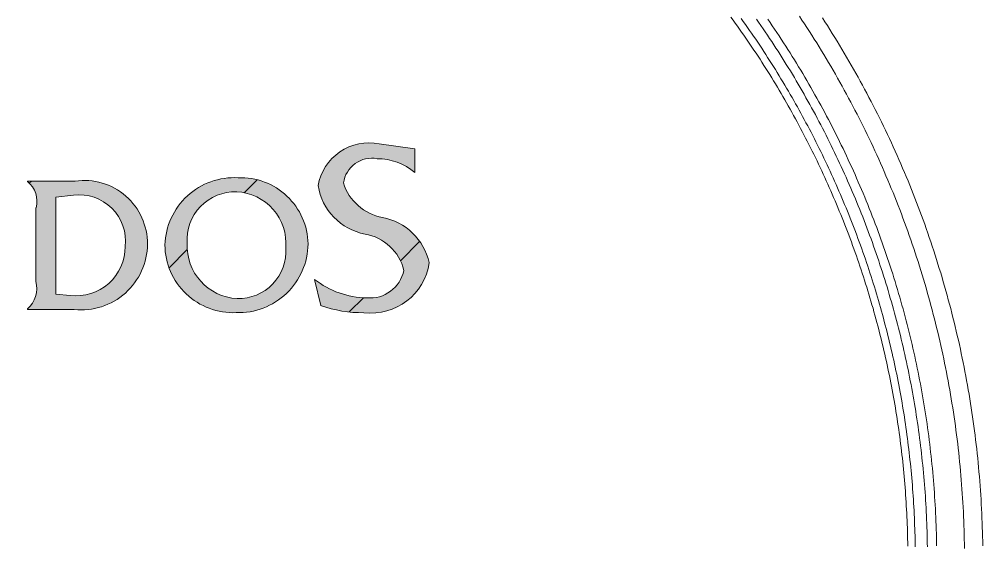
# Model space of a CAD drawing. Header units: millimetres. Extents: x 2029 to 2623, y -1230 to -810.
# Drawn here: x 2208.36 to 2231.51, y -1108.2 to -1095.58 of the extents above; entities that cross this region are included whole.
import ezdxf

# ---------------------------------------------------------------- set-up
doc = ezdxf.new("R2010")
doc.units = ezdxf.units.MM
doc.header["$LTSCALE"] = 10
doc.layers.add('00_COMPONENTS', color=7, linetype='Continuous')
doc.layers.add('D', color=2, linetype='Continuous')

msp = doc.modelspace()

# ---------------------------------------------------------------- hatches: boundary and pattern name
at = {"layer": 'D', "lineweight": 5}
h = msp.add_hatch(color=256, dxfattribs=at)
h.dxf.hatch_style = 1
h.paths.add_polyline_path([(2209.709, -1099.468), (2208.655, -1099.468), (2208.604, -1099.519, -0.283727), (2208.766, -1100.111), (2208.766, -1101.879, -0.280715), (2208.559, -1102.54), (2208.559, -1102.553), (2209.684, -1102.553, 0.442993), (2211.443, -1100.983, 0.459327)])
h.paths.add_polyline_path([(2209.243, -1099.858), (2209.666, -1099.806, -0.485797), (2210.909, -1101.04, -0.453459), (2209.586, -1102.216), (2209.243, -1102.184)], flags=16)
h.paths.add_polyline_path([(2207.676, -1097.676), (2207.23, -1097.676), (2207.23, -1097.69, -0.29577), (2207.437, -1098.337), (2207.437, -1100.686), (2207.676, -1100.447)])
h.paths.add_polyline_path([(2207.676, -1096.169), (2207.182, -1096.661), (2207.676, -1097.155)])
h.paths.add_polyline_path([(2207.676, -1096.169), (2207.676, -1096.169), (2207.676, -1097.155), (2207.676, -1097.155), (2208.17, -1096.662)])
h.paths.add_polyline_path([(2207.915, -1100.208), (2207.676, -1100.447), (2207.676, -1102.551), (2208.122, -1102.551), (2208.122, -1102.537, -0.290341), (2207.915, -1101.895)])
h.paths.add_polyline_path([(2207.676, -1100.447), (2207.437, -1100.686), (2207.437, -1101.895, -0.293084), (2207.23, -1102.537), (2207.23, -1102.551), (2207.676, -1102.551)])
h.paths.add_polyline_path([(2207.915, -1098.337, -0.288504), (2208.122, -1097.69), (2208.122, -1097.676), (2207.676, -1097.676), (2207.676, -1100.447), (2207.915, -1100.208)])
h.paths.add_polyline_path([(2213.588, -1099.726, -0.035458), (2213.763, -1099.748), (2214.075, -1099.436, 0.070819), (2213.621, -1099.389, 0.421412), (2211.863, -1101.001, 0.085426), (2211.962, -1101.549), (2212.399, -1101.112, -0.030067), (2212.397, -1100.96, -0.443865)])
h.paths.add_polyline_path([(2212.399, -1101.112), (2211.962, -1101.549, 0.327222), (2213.574, -1102.629, 0.419766), (2215.3, -1100.978, 0.339272), (2214.075, -1099.436), (2213.763, -1099.748, -0.381923), (2214.765, -1101.072, -0.44362), (2213.598, -1102.291, -0.378048)])
h.paths.add_polyline_path([(2216.629, -1102.27, -0.152451), (2215.458, -1101.833), (2215.604, -1102.459, 0.057412), (2216.286, -1102.613)])
h.paths.add_polyline_path([(2218.211, -1101.429, 0.098614), (2217.981, -1100.918), (2217.519, -1101.381, -0.053331), (2217.602, -1101.614, -0.384932), (2216.709, -1102.273, -0.009581), (2216.629, -1102.27), (2216.286, -1102.613, 0.029314), (2216.644, -1102.631, 0.40639)])
h.paths.add_polyline_path([(2217.087, -1100.343, -0.278524), (2216.152, -1099.513, -0.426841), (2216.961, -1098.931, -0.173961), (2217.864, -1099.262), (2217.864, -1098.696), (2217.009, -1098.573, 0.420899), (2215.543, -1099.578, 0.317624), (2216.669, -1100.741, -0.241901), (2217.519, -1101.381), (2217.981, -1100.918, 0.192215)])
h.paths.add_polyline_path([(2206.097, -1098.964, 0.325259), (2206.566, -1098.356, 0.448332), (2205.586, -1097.676), (2205.059, -1097.676), (2204.69, -1098.045, -0.117096), (2204.681, -1098.332), (2204.681, -1100.1, -0.291562), (2204.475, -1100.747), (2204.475, -1100.761), (2205.248, -1100.761, 0.11383), (2206.299, -1100.616, 0.285054), (2206.861, -1099.795, 0.372929)])
h.paths.add_polyline_path([(2206.341, -1099.837, -0.477527), (2205.568, -1100.423), (2205.159, -1100.386), (2205.159, -1099.228), (2205.488, -1099.209, -0.446211)], flags=16)
h.paths.add_polyline_path([(2205.314, -1098.919), (2205.159, -1098.919), (2205.159, -1098), (2205.474, -1097.966, -0.454212), (2206.055, -1098.431, -0.41405)], flags=16)
h.paths.add_polyline_path([(2205.059, -1097.676), (2204.475, -1097.676), (2204.475, -1097.69, -0.172212), (2204.69, -1098.045)], flags=17)
h.paths.add_polyline_path([(2202.447, -1097.596, 0.421604), (2200.688, -1099.209, 0.343841), (2201.944, -1100.791), (2202.257, -1100.478, -0.374627), (2201.223, -1099.167, -0.443793), (2202.414, -1097.934, -0.390315), (2203.595, -1099.14), (2204.041, -1098.694, 0.332018)])
h.paths.add_polyline_path([(2204.126, -1099.186, 0.077541), (2204.041, -1098.694), (2203.595, -1099.14, -0.028036), (2203.591, -1099.279, -0.443543), (2202.423, -1100.498, -0.033066), (2202.257, -1100.478), (2201.944, -1100.791, 0.070265), (2202.401, -1100.836, 0.419553)])
h.paths.add_polyline_path([(2198.131, -1096.855), (2196.77, -1096.855, -0.236718), (2196.962, -1097.447), (2196.961, -1097.553), (2196.96, -1097.643), (2196.96, -1099.899), (2196.96, -1100.002), (2196.961, -1100.097, -0.244078), (2196.736, -1100.728), (2198.101, -1100.728, 0.439722), (2200.312, -1098.756, 0.459902)])
h.paths.add_polyline_path([(2199.78, -1098.828, -0.445845), (2197.979, -1100.388), (2197.515, -1100.345), (2197.487, -1100.339), (2197.487, -1097.269), (2197.514, -1097.263), (2198.086, -1097.195, -0.48335)], flags=16)
h.paths.add_polyline_path([(2197.238, -1101.587), (2196.879, -1101.587), (2196.879, -1101.59, -0.308202), (2196.944, -1101.786), (2196.944, -1102.339), (2196.879, -1102.546), (2196.879, -1102.55), (2197.231, -1102.55, 0.44202), (2197.78, -1102.059, 0.46008)])
h.paths.add_polyline_path([(2197.613, -1102.077, -0.453726), (2197.2, -1102.445), (2197.093, -1102.434), (2197.093, -1101.708), (2197.225, -1101.691, -0.486245)], flags=16)
h.paths.add_polyline_path([(2198.321, -1101.587), (2198.091, -1101.587), (2198.091, -1101.59, -0.512502), (2198.112, -1101.727), (2197.868, -1102.338), (2197.726, -1102.546), (2197.83, -1102.55), (2197.995, -1102.55), (2197.995, -1102.546, -0.551776), (2197.966, -1102.395), (2198.042, -1102.188), (2198.41, -1102.188), (2198.49, -1102.395, -0.621846), (2198.47, -1102.546), (2198.47, -1102.55), (2198.771, -1102.55), (2198.771, -1102.546), (2198.627, -1102.338)])
h.paths.add_polyline_path([(2198.08, -1102.08), (2198.225, -1101.711), (2198.369, -1102.08)], flags=16)
h.paths.add_polyline_path([(2199.293, -1101.966), (2199.289, -1101.966), (2199.224, -1101.974), (2199.05, -1101.974), (2199.05, -1101.702), (2199.2, -1101.691), (2199.373, -1101.75), (2199.377, -1101.75), (2199.377, -1101.579), (2199.373, -1101.579), (2199.304, -1101.587), (2198.834, -1101.587), (2198.834, -1101.59, -0.295922), (2198.901, -1101.793), (2198.901, -1102.345, -0.297266), (2198.834, -1102.546), (2198.834, -1102.55), (2199.446, -1102.55), (2199.511, -1102.359), (2199.508, -1102.359), (2199.237, -1102.445), (2199.05, -1102.428), (2199.05, -1102.08), (2199.159, -1102.08), (2199.289, -1102.121), (2199.293, -1102.121)])
h.paths.add_polyline_path([(2199.813, -1101.793, -0.292936), (2199.878, -1101.59), (2199.878, -1101.587), (2199.599, -1101.587), (2199.599, -1101.59, -0.291903), (2199.664, -1101.793), (2199.664, -1102.345, -0.293234), (2199.599, -1102.546), (2199.599, -1102.55), (2200.184, -1102.55), (2200.212, -1102.523), (2200.277, -1102.355), (2200.273, -1102.355), (2200.013, -1102.445), (2199.813, -1102.432)])
h.paths.add_polyline_path([(2200.565, -1101.793, -0.285971), (2200.63, -1101.59), (2200.63, -1101.587), (2200.352, -1101.587), (2200.352, -1101.59, -0.294911), (2200.416, -1101.793), (2200.416, -1102.318), (2200.565, -1102.169)])
h.paths.add_polyline_path([(2200.565, -1102.345), (2200.565, -1102.169), (2200.416, -1102.318), (2200.416, -1102.345, -0.289174), (2200.352, -1102.546), (2200.352, -1102.55), (2200.63, -1102.55), (2200.63, -1102.546, -0.28827)])
h.paths.add_polyline_path([(2200.949, -1101.785), (2200.822, -1101.913), (2200.763, -1102.341), (2200.681, -1102.546), (2200.681, -1102.55), (2200.92, -1102.55), (2200.92, -1102.546), (2200.873, -1102.362)])
h.paths.add_polyline_path([(2201.08, -1101.655), (2201.079, -1101.653), (2201.058, -1101.587), (2200.801, -1101.587), (2200.801, -1101.59), (2200.847, -1101.727), (2200.822, -1101.913), (2200.949, -1101.785), (2200.957, -1101.731), (2200.971, -1101.764)])
h.paths.add_polyline_path([(2201.08, -1101.655), (2200.971, -1101.764), (2201.235, -1102.393), (2201.364, -1102.569), (2201.692, -1101.73), (2201.776, -1102.436), (2201.716, -1102.546), (2201.716, -1102.55), (2201.998, -1102.55), (2201.998, -1102.546), (2201.924, -1102.397), (2201.827, -1101.677), (2201.873, -1101.59), (2201.873, -1101.587), (2201.619, -1101.587), (2201.597, -1101.678), (2201.354, -1102.3)])
edge = h.paths.add_edge_path()
edge.add_ellipse((2207.676, -1116.051), major_axis=(-13, 0), ratio=0.576923, start_angle=270, end_angle=450)
edge.add_line((2207.676, -1123.551), (2207.676, -1122.751))
edge.add_ellipse((2207.676, -1116.051), major_axis=(-12.2, 0), ratio=0.54918, start_angle=270.0001, end_angle=450, ccw=False)
edge.add_line((2207.676, -1109.351), (2207.676, -1108.551))
edge = h.paths.add_edge_path()
edge.add_ellipse((2207.676, -1116.051), major_axis=(-13, 0), ratio=0.576923, start_angle=90.0002, end_angle=269.9998)
edge.add_line((2207.676, -1108.551), (2207.676, -1109.351))
edge.add_ellipse((2207.676, -1116.051), major_axis=(-12.2, 0), ratio=0.54918, start_angle=90.0002, end_angle=269.9999, ccw=False)
edge.add_line((2207.676, -1122.751), (2207.676, -1123.551))

# ---------------------------------------------------------------- linework, layer by layer
at = {"layer": '00_COMPONENTS', "lineweight": 5}
for points in [[(2229.707, -1108.239), (2229.705, -1108.15), (2229.703, -1108.062), (2229.701, -1107.973), (2229.699, -1107.885), (2229.696, -1107.796), (2229.693, -1107.708), (2229.689, -1107.62), (2229.685, -1107.531), (2229.681, -1107.443), (2229.676, -1107.355), (2229.671, -1107.267), (2229.666, -1107.179), (2229.661, -1107.091), (2229.655, -1107.004), (2229.648, -1106.916), (2229.642, -1106.828), (2229.635, -1106.74), (2229.627, -1106.653), (2229.62, -1106.565), (2229.612, -1106.478), (2229.603, -1106.39), (2229.595, -1106.303), (2229.585, -1106.216), (2229.576, -1106.129), (2229.566, -1106.042), (2229.556, -1105.955), (2229.546, -1105.868), (2229.535, -1105.781), (2229.524, -1105.694), (2229.512, -1105.607), (2229.501, -1105.52), (2229.489, -1105.433), (2229.476, -1105.347), (2229.463, -1105.26), (2229.45, -1105.174), (2229.436, -1105.087), (2229.423, -1105.001), (2229.408, -1104.915), (2229.394, -1104.828), (2229.379, -1104.742), (2229.364, -1104.656), (2229.348, -1104.57), (2229.332, -1104.484), (2229.316, -1104.398), (2229.299, -1104.312), (2229.282, -1104.227), (2229.265, -1104.141), (2229.247, -1104.055), (2229.229, -1103.97), (2229.211, -1103.884), (2229.192, -1103.799), (2229.173, -1103.713), (2229.154, -1103.628), (2229.134, -1103.542), (2229.114, -1103.457), (2229.094, -1103.372), (2229.073, -1103.287), (2229.052, -1103.202), (2229.03, -1103.117), (2229.009, -1103.032), (2228.986, -1102.947), (2228.964, -1102.863), (2228.941, -1102.778), (2228.918, -1102.693), (2228.894, -1102.609), (2228.871, -1102.524), (2228.846, -1102.44), (2228.822, -1102.355), (2228.797, -1102.271), (2228.772, -1102.187), (2228.746, -1102.102), (2228.72, -1102.018), (2228.694, -1101.934), (2228.667, -1101.85), (2228.64, -1101.766), (2228.613, -1101.682), (2228.585, -1101.599), (2228.557, -1101.515), (2228.529, -1101.431), (2228.5, -1101.348), (2228.471, -1101.264), (2228.441, -1101.181), (2228.412, -1101.097), (2228.382, -1101.014), (2228.351, -1100.931), (2228.32, -1100.847), (2228.289, -1100.764), (2228.258, -1100.682), (2228.226, -1100.599), (2228.194, -1100.517), (2228.161, -1100.434), (2228.129, -1100.352), (2228.096, -1100.27), (2228.062, -1100.189), (2228.029, -1100.107), (2227.995, -1100.026), (2227.961, -1099.944), (2227.926, -1099.863), (2227.891, -1099.783), (2227.856, -1099.702), (2227.821, -1099.621), (2227.785, -1099.541), (2227.749, -1099.461), (2227.712, -1099.381), (2227.676, -1099.301), (2227.639, -1099.221), (2227.602, -1099.142), (2227.564, -1099.063), (2227.526, -1098.984), (2227.488, -1098.905), (2227.45, -1098.826), (2227.411, -1098.747), (2227.372, -1098.669), (2227.333, -1098.59), (2227.293, -1098.512), (2227.253, -1098.434), (2227.213, -1098.357), (2227.172, -1098.279), (2227.131, -1098.202), (2227.09, -1098.124), (2227.049, -1098.047), (2227.007, -1097.97), (2226.965, -1097.894), (2226.923, -1097.817), (2226.88, -1097.741), (2226.837, -1097.664), (2226.794, -1097.588), (2226.75, -1097.513), (2226.707, -1097.437), (2226.662, -1097.361), (2226.618, -1097.286), (2226.573, -1097.211), (2226.528, -1097.136), (2226.483, -1097.061), (2226.437, -1096.986), (2226.391, -1096.912), (2226.345, -1096.838), (2226.298, -1096.763), (2226.251, -1096.69), (2226.204, -1096.616), (2226.157, -1096.542), (2226.109, -1096.469), (2226.061, -1096.395), (2226.012, -1096.322), (2225.964, -1096.249), (2225.915, -1096.177), (2225.865, -1096.104), (2225.816, -1096.032), (2225.766, -1095.96), (2225.716, -1095.888), (2225.665, -1095.816), (2225.614, -1095.744), (2225.563, -1095.673), (2225.512, -1095.601), (2225.46, -1095.53)], [(2231.068, -1108.293), (2231.066, -1108.182), (2231.064, -1108.072), (2231.062, -1107.962), (2231.059, -1107.852), (2231.055, -1107.742), (2231.051, -1107.633), (2231.047, -1107.523), (2231.041, -1107.413), (2231.036, -1107.304), (2231.03, -1107.194), (2231.023, -1107.085), (2231.016, -1106.976), (2231.008, -1106.867), (2231, -1106.758), (2230.992, -1106.648), (2230.983, -1106.54), (2230.973, -1106.431), (2230.963, -1106.322), (2230.952, -1106.213), (2230.941, -1106.105), (2230.929, -1105.996), (2230.917, -1105.887), (2230.905, -1105.779), (2230.891, -1105.671), (2230.878, -1105.563), (2230.864, -1105.454), (2230.849, -1105.346), (2230.834, -1105.238), (2230.818, -1105.13), (2230.802, -1105.023), (2230.785, -1104.915), (2230.768, -1104.807), (2230.75, -1104.7), (2230.732, -1104.592), (2230.713, -1104.485), (2230.694, -1104.377), (2230.675, -1104.27), (2230.654, -1104.163), (2230.634, -1104.056), (2230.613, -1103.949), (2230.591, -1103.842), (2230.569, -1103.735), (2230.546, -1103.628), (2230.523, -1103.521), (2230.499, -1103.415), (2230.475, -1103.308), (2230.45, -1103.202), (2230.425, -1103.095), (2230.399, -1102.989), (2230.373, -1102.883), (2230.346, -1102.776), (2230.319, -1102.67), (2230.291, -1102.564), (2230.263, -1102.459), (2230.234, -1102.353), (2230.205, -1102.247), (2230.175, -1102.141), (2230.145, -1102.036), (2230.114, -1101.93), (2230.083, -1101.825), (2230.051, -1101.719), (2230.019, -1101.614), (2229.986, -1101.509), (2229.952, -1101.404), (2229.918, -1101.299), (2229.884, -1101.194), (2229.849, -1101.089), (2229.814, -1100.984), (2229.778, -1100.88), (2229.741, -1100.776), (2229.704, -1100.672), (2229.667, -1100.568), (2229.629, -1100.464), (2229.591, -1100.361), (2229.552, -1100.258), (2229.513, -1100.155), (2229.473, -1100.053), (2229.433, -1099.95), (2229.393, -1099.848), (2229.352, -1099.747), (2229.31, -1099.645), (2229.268, -1099.544), (2229.226, -1099.443), (2229.183, -1099.342), (2229.14, -1099.241), (2229.096, -1099.141), (2229.052, -1099.041), (2229.008, -1098.941), (2228.963, -1098.842), (2228.917, -1098.742), (2228.871, -1098.643), (2228.825, -1098.544), (2228.778, -1098.446), (2228.73, -1098.347), (2228.683, -1098.249), (2228.634, -1098.151), (2228.586, -1098.054), (2228.537, -1097.956), (2228.487, -1097.859), (2228.437, -1097.762), (2228.387, -1097.666), (2228.336, -1097.569), (2228.285, -1097.473), (2228.233, -1097.377), (2228.181, -1097.281), (2228.128, -1097.186), (2228.075, -1097.09), (2228.021, -1096.995), (2227.967, -1096.901), (2227.913, -1096.806), (2227.858, -1096.712), (2227.802, -1096.618), (2227.747, -1096.524), (2227.69, -1096.431), (2227.634, -1096.337), (2227.577, -1096.244), (2227.519, -1096.151), (2227.461, -1096.059), (2227.402, -1095.967), (2227.343, -1095.874), (2227.284, -1095.783), (2227.224, -1095.691), (2227.164, -1095.6), (2227.103, -1095.509)], [(2225.704, -1095.564), (2225.755, -1095.634), (2225.805, -1095.705), (2225.855, -1095.777), (2225.905, -1095.848), (2225.954, -1095.919), (2226.004, -1095.991), (2226.053, -1096.063), (2226.101, -1096.135), (2226.149, -1096.207), (2226.198, -1096.279), (2226.245, -1096.352), (2226.293, -1096.425), (2226.34, -1096.498), (2226.387, -1096.571), (2226.433, -1096.644), (2226.479, -1096.717), (2226.525, -1096.791), (2226.571, -1096.864), (2226.616, -1096.938), (2226.661, -1097.012), (2226.706, -1097.087), (2226.751, -1097.161), (2226.795, -1097.235), (2226.839, -1097.31), (2226.882, -1097.385), (2226.926, -1097.46), (2226.969, -1097.535), (2227.011, -1097.611), (2227.054, -1097.686), (2227.096, -1097.762), (2227.138, -1097.838), (2227.179, -1097.914), (2227.22, -1097.99), (2227.261, -1098.067), (2227.302, -1098.143), (2227.342, -1098.22), (2227.382, -1098.297), (2227.422, -1098.374), (2227.462, -1098.451), (2227.501, -1098.529), (2227.54, -1098.606), (2227.578, -1098.684), (2227.617, -1098.762), (2227.655, -1098.84), (2227.692, -1098.918), (2227.73, -1098.997), (2227.767, -1099.075), (2227.804, -1099.154), (2227.84, -1099.233), (2227.877, -1099.312), (2227.913, -1099.391), (2227.948, -1099.471), (2227.984, -1099.55), (2228.019, -1099.63), (2228.054, -1099.71), (2228.088, -1099.79), (2228.122, -1099.87), (2228.156, -1099.951), (2228.19, -1100.031), (2228.223, -1100.112), (2228.256, -1100.193), (2228.289, -1100.274), (2228.322, -1100.356), (2228.354, -1100.437), (2228.386, -1100.519), (2228.417, -1100.6), (2228.448, -1100.682), (2228.479, -1100.765), (2228.51, -1100.847), (2228.54, -1100.929), (2228.57, -1101.012), (2228.6, -1101.095), (2228.629, -1101.177), (2228.658, -1101.26), (2228.687, -1101.343), (2228.715, -1101.426), (2228.743, -1101.509), (2228.77, -1101.592), (2228.797, -1101.675), (2228.824, -1101.758), (2228.851, -1101.841), (2228.877, -1101.924), (2228.903, -1102.008), (2228.929, -1102.091), (2228.954, -1102.174), (2228.979, -1102.258), (2229.003, -1102.341), (2229.027, -1102.425), (2229.051, -1102.509), (2229.075, -1102.592), (2229.098, -1102.676), (2229.121, -1102.76), (2229.143, -1102.844), (2229.165, -1102.928), (2229.187, -1103.012), (2229.209, -1103.096), (2229.23, -1103.18), (2229.251, -1103.265), (2229.271, -1103.349), (2229.291, -1103.433), (2229.311, -1103.518), (2229.331, -1103.602), (2229.35, -1103.687), (2229.369, -1103.771), (2229.387, -1103.856), (2229.405, -1103.941), (2229.423, -1104.026), (2229.44, -1104.111), (2229.458, -1104.196), (2229.474, -1104.281), (2229.491, -1104.366), (2229.507, -1104.451), (2229.523, -1104.536), (2229.538, -1104.621), (2229.553, -1104.706), (2229.568, -1104.792), (2229.582, -1104.877), (2229.597, -1104.963), (2229.61, -1105.048), (2229.624, -1105.134), (2229.637, -1105.22), (2229.65, -1105.305), (2229.662, -1105.391), (2229.674, -1105.477), (2229.686, -1105.563), (2229.698, -1105.649), (2229.709, -1105.735), (2229.719, -1105.821), (2229.73, -1105.907), (2229.74, -1105.993), (2229.75, -1106.08), (2229.759, -1106.166), (2229.768, -1106.252), (2229.777, -1106.339), (2229.785, -1106.425), (2229.793, -1106.512), (2229.801, -1106.599), (2229.809, -1106.685), (2229.816, -1106.772), (2229.822, -1106.859), (2229.829, -1106.946), (2229.835, -1107.033), (2229.841, -1107.12), (2229.846, -1107.207), (2229.851, -1107.294), (2229.856, -1107.382), (2229.86, -1107.469), (2229.864, -1107.556), (2229.868, -1107.644), (2229.871, -1107.731), (2229.875, -1107.819), (2229.877, -1107.906), (2229.88, -1107.994), (2229.882, -1108.082), (2229.883, -1108.169), (2229.885, -1108.257)], [(2230.177, -1108.258), (2230.175, -1108.164), (2230.174, -1108.07), (2230.171, -1107.976), (2230.169, -1107.882), (2230.166, -1107.788), (2230.162, -1107.694), (2230.159, -1107.6), (2230.154, -1107.506), (2230.15, -1107.412), (2230.145, -1107.318), (2230.14, -1107.225), (2230.134, -1107.131), (2230.128, -1107.037), (2230.121, -1106.944), (2230.114, -1106.851), (2230.107, -1106.757), (2230.099, -1106.664), (2230.091, -1106.571), (2230.083, -1106.478), (2230.074, -1106.385), (2230.065, -1106.292), (2230.055, -1106.199), (2230.045, -1106.107), (2230.035, -1106.014), (2230.024, -1105.921), (2230.013, -1105.829), (2230.002, -1105.737), (2229.99, -1105.644), (2229.978, -1105.552), (2229.965, -1105.46), (2229.952, -1105.368), (2229.939, -1105.275), (2229.925, -1105.184), (2229.911, -1105.092), (2229.896, -1105), (2229.882, -1104.908), (2229.866, -1104.816), (2229.851, -1104.725), (2229.835, -1104.633), (2229.818, -1104.542), (2229.802, -1104.45), (2229.785, -1104.359), (2229.767, -1104.268), (2229.749, -1104.177), (2229.731, -1104.086), (2229.712, -1103.995), (2229.693, -1103.904), (2229.674, -1103.813), (2229.654, -1103.722), (2229.634, -1103.631), (2229.614, -1103.541), (2229.593, -1103.45), (2229.572, -1103.36), (2229.55, -1103.269), (2229.528, -1103.179), (2229.506, -1103.089), (2229.483, -1102.999), (2229.46, -1102.908), (2229.436, -1102.818), (2229.413, -1102.729), (2229.388, -1102.639), (2229.364, -1102.549), (2229.339, -1102.459), (2229.313, -1102.369), (2229.287, -1102.28), (2229.261, -1102.19), (2229.235, -1102.101), (2229.208, -1102.012), (2229.18, -1101.922), (2229.153, -1101.833), (2229.125, -1101.744), (2229.096, -1101.655), (2229.067, -1101.566), (2229.038, -1101.477), (2229.008, -1101.388), (2228.978, -1101.3), (2228.948, -1101.211), (2228.917, -1101.123), (2228.886, -1101.034), (2228.855, -1100.946), (2228.823, -1100.857), (2228.79, -1100.769), (2228.758, -1100.681), (2228.725, -1100.593), (2228.691, -1100.505), (2228.657, -1100.417), (2228.623, -1100.329), (2228.588, -1100.242), (2228.554, -1100.154), (2228.518, -1100.067), (2228.483, -1099.98), (2228.447, -1099.894), (2228.411, -1099.807), (2228.374, -1099.721), (2228.337, -1099.635), (2228.3, -1099.549), (2228.262, -1099.463), (2228.225, -1099.378), (2228.186, -1099.292), (2228.148, -1099.207), (2228.109, -1099.122), (2228.07, -1099.037), (2228.03, -1098.953), (2227.99, -1098.869), (2227.95, -1098.784), (2227.909, -1098.701), (2227.868, -1098.617), (2227.827, -1098.533), (2227.786, -1098.45), (2227.744, -1098.367), (2227.702, -1098.284), (2227.659, -1098.201), (2227.616, -1098.118), (2227.573, -1098.036), (2227.529, -1097.954), (2227.486, -1097.872), (2227.441, -1097.79), (2227.397, -1097.708), (2227.352, -1097.627), (2227.307, -1097.546), (2227.261, -1097.465), (2227.216, -1097.384), (2227.169, -1097.303), (2227.123, -1097.223), (2227.076, -1097.143), (2227.029, -1097.063), (2226.982, -1096.983), (2226.934, -1096.903), (2226.886, -1096.824), (2226.837, -1096.744), (2226.788, -1096.665), (2226.739, -1096.586), (2226.69, -1096.508), (2226.64, -1096.429), (2226.59, -1096.351), (2226.54, -1096.273), (2226.489, -1096.195), (2226.438, -1096.117), (2226.386, -1096.04), (2226.334, -1095.962), (2226.282, -1095.885), (2226.23, -1095.808), (2226.177, -1095.732), (2226.124, -1095.655), (2226.07, -1095.579)], [(2226.342, -1095.579), (2226.397, -1095.659), (2226.452, -1095.739), (2226.507, -1095.82), (2226.561, -1095.901), (2226.615, -1095.982), (2226.669, -1096.063), (2226.722, -1096.145), (2226.775, -1096.227), (2226.827, -1096.309), (2226.88, -1096.391), (2226.931, -1096.473), (2226.983, -1096.556), (2227.034, -1096.639), (2227.084, -1096.722), (2227.135, -1096.805), (2227.185, -1096.888), (2227.234, -1096.972), (2227.284, -1097.056), (2227.332, -1097.14), (2227.381, -1097.224), (2227.429, -1097.309), (2227.477, -1097.394), (2227.524, -1097.479), (2227.572, -1097.564), (2227.618, -1097.649), (2227.665, -1097.735), (2227.711, -1097.821), (2227.756, -1097.906), (2227.802, -1097.993), (2227.847, -1098.079), (2227.891, -1098.166), (2227.936, -1098.253), (2227.98, -1098.34), (2228.023, -1098.427), (2228.066, -1098.514), (2228.109, -1098.602), (2228.152, -1098.69), (2228.194, -1098.778), (2228.235, -1098.866), (2228.277, -1098.955), (2228.318, -1099.044), (2228.359, -1099.133), (2228.399, -1099.222), (2228.439, -1099.311), (2228.478, -1099.401), (2228.518, -1099.491), (2228.557, -1099.581), (2228.595, -1099.671), (2228.633, -1099.761), (2228.671, -1099.852), (2228.708, -1099.943), (2228.745, -1100.034), (2228.782, -1100.125), (2228.818, -1100.217), (2228.854, -1100.309), (2228.89, -1100.401), (2228.925, -1100.493), (2228.96, -1100.585), (2228.994, -1100.677), (2229.028, -1100.77), (2229.061, -1100.862), (2229.094, -1100.955), (2229.127, -1101.048), (2229.159, -1101.14), (2229.191, -1101.233), (2229.222, -1101.326), (2229.253, -1101.419), (2229.284, -1101.512), (2229.314, -1101.605), (2229.344, -1101.699), (2229.373, -1101.792), (2229.402, -1101.885), (2229.431, -1101.979), (2229.459, -1102.072), (2229.486, -1102.166), (2229.513, -1102.26), (2229.54, -1102.354), (2229.567, -1102.447), (2229.593, -1102.541), (2229.618, -1102.636), (2229.643, -1102.73), (2229.668, -1102.824), (2229.692, -1102.918), (2229.716, -1103.013), (2229.74, -1103.107), (2229.763, -1103.202), (2229.786, -1103.296), (2229.808, -1103.391), (2229.83, -1103.486), (2229.851, -1103.581), (2229.872, -1103.676), (2229.893, -1103.771), (2229.913, -1103.866), (2229.933, -1103.961), (2229.952, -1104.057), (2229.971, -1104.152), (2229.99, -1104.247), (2230.008, -1104.343), (2230.026, -1104.439), (2230.043, -1104.534), (2230.06, -1104.63), (2230.077, -1104.726), (2230.093, -1104.822), (2230.109, -1104.918), (2230.124, -1105.014), (2230.139, -1105.11), (2230.154, -1105.207), (2230.168, -1105.303), (2230.182, -1105.399), (2230.195, -1105.496), (2230.208, -1105.592), (2230.22, -1105.689), (2230.232, -1105.786), (2230.244, -1105.883), (2230.255, -1105.98), (2230.266, -1106.077), (2230.277, -1106.174), (2230.287, -1106.271), (2230.296, -1106.368), (2230.305, -1106.466), (2230.314, -1106.563), (2230.323, -1106.661), (2230.331, -1106.758), (2230.338, -1106.856), (2230.345, -1106.954), (2230.352, -1107.051), (2230.358, -1107.149), (2230.364, -1107.247), (2230.369, -1107.346), (2230.374, -1107.444), (2230.379, -1107.542), (2230.383, -1107.64), (2230.387, -1107.739), (2230.39, -1107.837), (2230.393, -1107.936), (2230.396, -1108.034), (2230.398, -1108.133), (2230.399, -1108.231)], [(2227.656, -1095.548), (2227.716, -1095.641), (2227.776, -1095.734), (2227.835, -1095.828), (2227.894, -1095.922), (2227.952, -1096.016), (2228.01, -1096.11), (2228.068, -1096.205), (2228.125, -1096.3), (2228.181, -1096.395), (2228.237, -1096.49), (2228.293, -1096.586), (2228.348, -1096.682), (2228.403, -1096.778), (2228.457, -1096.874), (2228.511, -1096.971), (2228.565, -1097.068), (2228.618, -1097.165), (2228.67, -1097.262), (2228.722, -1097.36), (2228.774, -1097.458), (2228.825, -1097.556), (2228.876, -1097.654), (2228.926, -1097.752), (2228.976, -1097.851), (2229.025, -1097.95), (2229.074, -1098.049), (2229.123, -1098.149), (2229.171, -1098.249), (2229.218, -1098.349), (2229.265, -1098.449), (2229.312, -1098.549), (2229.358, -1098.65), (2229.404, -1098.751), (2229.449, -1098.852), (2229.494, -1098.954), (2229.539, -1099.056), (2229.582, -1099.158), (2229.626, -1099.26), (2229.669, -1099.362), (2229.712, -1099.465), (2229.754, -1099.568), (2229.795, -1099.671), (2229.836, -1099.774), (2229.877, -1099.878), (2229.917, -1099.982), (2229.957, -1100.086), (2229.997, -1100.191), (2230.035, -1100.295), (2230.074, -1100.4), (2230.112, -1100.506), (2230.149, -1100.611), (2230.186, -1100.717), (2230.223, -1100.823), (2230.259, -1100.929), (2230.294, -1101.035), (2230.329, -1101.142), (2230.364, -1101.248), (2230.398, -1101.355), (2230.431, -1101.461), (2230.464, -1101.568), (2230.497, -1101.675), (2230.529, -1101.782), (2230.56, -1101.889), (2230.591, -1101.996), (2230.621, -1102.103), (2230.651, -1102.21), (2230.68, -1102.318), (2230.709, -1102.425), (2230.737, -1102.532), (2230.765, -1102.64), (2230.792, -1102.748), (2230.819, -1102.855), (2230.845, -1102.963), (2230.871, -1103.071), (2230.896, -1103.179), (2230.921, -1103.287), (2230.945, -1103.395), (2230.969, -1103.503), (2230.992, -1103.612), (2231.015, -1103.72), (2231.037, -1103.828), (2231.058, -1103.937), (2231.08, -1104.046), (2231.1, -1104.154), (2231.12, -1104.263), (2231.14, -1104.372), (2231.159, -1104.481), (2231.178, -1104.59), (2231.196, -1104.699), (2231.213, -1104.808), (2231.23, -1104.917), (2231.247, -1105.027), (2231.263, -1105.136), (2231.279, -1105.246), (2231.294, -1105.355), (2231.308, -1105.465), (2231.322, -1105.575), (2231.336, -1105.685), (2231.349, -1105.794), (2231.361, -1105.904), (2231.373, -1106.015), (2231.385, -1106.125), (2231.396, -1106.235), (2231.406, -1106.345), (2231.416, -1106.456), (2231.426, -1106.566), (2231.435, -1106.677), (2231.443, -1106.787), (2231.451, -1106.898), (2231.459, -1107.009), (2231.466, -1107.12), (2231.472, -1107.231), (2231.478, -1107.342), (2231.483, -1107.453), (2231.488, -1107.564), (2231.493, -1107.675), (2231.496, -1107.787), (2231.5, -1107.898), (2231.502, -1108.01), (2231.505, -1108.121), (2231.507, -1108.233)]]:
    msp.add_lwpolyline(points, dxfattribs=at)
at = {"layer": 'D', "lineweight": 5}
for p, q in [((2217.009, -1098.573), (2217.864, -1098.696)), ((2217.864, -1098.696), (2217.864, -1099.262)), ((2209.709, -1099.468), (2208.559, -1099.468)), ((2208.559, -1099.468), (2208.559, -1099.482)), ((2208.604, -1099.519), (2208.655, -1099.468)), ((2213.763, -1099.748), (2214.075, -1099.436)), ((2209.243, -1099.858), (2209.666, -1099.806)), ((2209.243, -1102.184), (2209.243, -1099.858)), ((2208.766, -1100.111), (2208.766, -1101.879)), ((2217.519, -1101.381), (2217.981, -1100.918)), ((2211.962, -1101.549), (2212.399, -1101.112)), ((2215.604, -1102.459), (2215.458, -1101.833)), ((2209.586, -1102.216), (2209.243, -1102.184)), ((2216.286, -1102.613), (2216.629, -1102.27)), ((2208.559, -1102.54), (2208.559, -1102.553)), ((2208.559, -1102.553), (2209.684, -1102.553))]:
    msp.add_line(p, q, dxfattribs=at)
for centre, radius, start, end in [((2216.767, -1099.792), 1.243, 78.7796, 170.0843), ((2216.835, -1099.609), 0.69, 79.4864, 171.9455), ((2216.951, -1100.355), 1.424, 50.1291, 89.6031), ((2209.925, -1100.971), 1.518, 359.5195, 98.2018), ((2213.529, -1101.053), 1.667, 86.8244, 178.229), ((2213.682, -1101.006), 1.619, 0.9823, 92.1485), ((2208.206, -1099.947), 0.584, 343.6699, 52.7132), ((2216.929, -1099.362), 1.403, 188.8468, 259.3311), ((2217.307, -1099.153), 1.21, 197.2888, 259.544), ((2209.803, -1100.911), 1.114, 353.385, 97.0264), ((2213.55, -1100.882), 1.156, 88.131, 183.8701), ((2213.524, -1100.97), 1.246, 355.312, 87.0471), ((2216.814, -1101.75), 1.434, 12.9631, 79.0124), ((2216.472, -1101.887), 1.163, 13.6176, 80.2231), ((2209.732, -1101.048), 1.176, 262.8602, 0.4296), ((2209.852, -1100.971), 1.592, 263.9749, 359.5468), ((2213.504, -1100.989), 1.641, 180.4415, 272.4492), ((2213.666, -1101.022), 1.271, 177.1802, 266.9048), ((2213.628, -1100.957), 1.673, 268.1795, 359.2636), ((2213.63, -1101.153), 1.138, 268.3837, 4.0757), ((2216.81, -1101.225), 1.416, 263.2536, 351.7189), ((2216.791, -1101.449), 0.828, 264.3481, 348.5613), ((2208.12, -1102.04), 0.666, 311.3001, 14.0211), ((2216.744, -1100.177), 2.097, 232.1768, 269.0446), ((2216.616, -1099.575), 3.056, 250.6608, 270.5205)]:
    msp.add_arc(centre, radius, start, end, dxfattribs=at)

doc.saveas('drawing.dxf')
